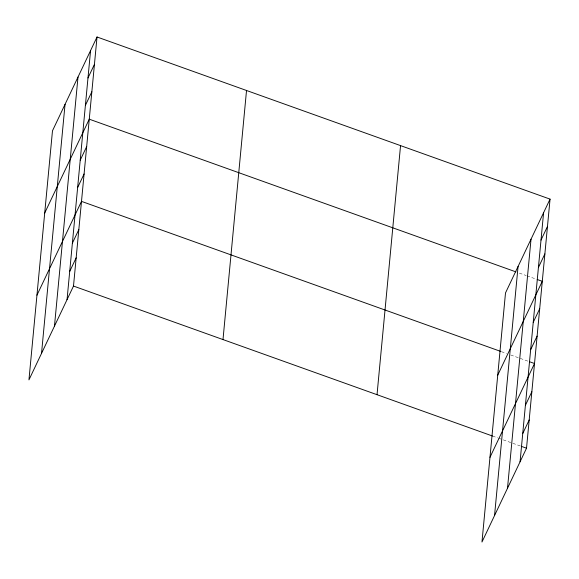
<?xml version="1.0" encoding="UTF-8"?>
<svg xmlns="http://www.w3.org/2000/svg" width="579" height="579" viewBox="0 0 579 579"><rect width="100%" height="100%" fill="white"/><g stroke="black" fill="none" stroke-linecap="round" stroke-linejoin="round"><path stroke-width="0.43" stroke-dasharray="2.9 2.17" d="M519.349 273.107L526.145 275.539M526.999 275.843L536.342 279.187M501.392 351.656L506.495 353.479M510.736 354.999L528.576 361.383M492.548 436.038L497.643 437.862M498.49 438.165L520.579 446.069"/><path stroke-width="0.87" d="M41.522 353.414L65.051 104.329M54.469 326.136L77.999 77.05M67.041 299.661L90.57 50.576M97.026 36.984L52.479 130.803L28.95 379.882L73.497 286.062L97.026 36.984L550.05 199.118L526.521 448.197L481.974 542.016L505.503 292.938L550.05 199.118M222.995 339.569L246.524 90.483M377.023 394.69L400.552 145.611M494.546 515.542L518.067 266.463M507.494 488.271L531.023 239.185M520.065 461.796L543.594 212.71M87.979 77.977L94.435 64.378M85.395 105.378L91.851 91.779M44.713 213L89.26 119.18L515.954 271.891M80.22 160.173L86.676 146.574M77.629 187.574L84.085 173.975M36.947 295.196L81.501 201.376L500.546 351.352M72.375 243.202L78.831 229.602M69.712 271.428L76.167 257.836M541.003 240.111L547.459 226.512M538.419 267.512L544.875 253.913M497.737 375.134L542.284 281.314L537.189 279.491M533.245 322.308L539.7 308.708M530.654 349.709L537.109 336.109M489.972 457.33L534.526 363.511L529.423 361.687M525.399 405.336L531.855 391.737M522.736 433.562L529.192 419.97M73.497 286.062L492.548 436.038M521.426 446.373L526.521 448.197"/></g></svg>
